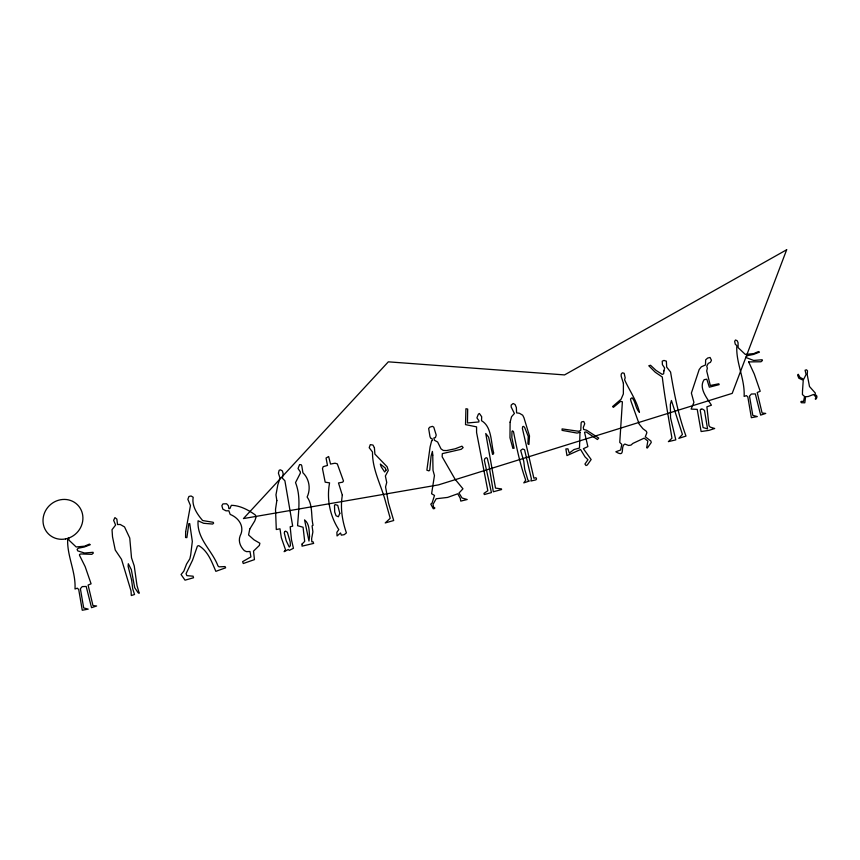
<?xml version="1.0" encoding="UTF-8"?>
<svg xmlns="http://www.w3.org/2000/svg" width="860" height="860" viewBox="0 0 860 860"><rect width="100%" height="100%" fill="white"/><g stroke="black" fill="none" stroke-linecap="round" stroke-linejoin="round"><path stroke-width="1.29" d="M68.639 538.081L69.026 540.209L76.153 546.96L84.57 546.186L89.408 544.101L90.3 544.702L84.28 547.024L78.292 548.207L77.11 549.443L77.733 550.884L84.592 553.023L93.041 552.303L93.299 553.109L91.848 554.334L80.829 553.947L79.539 554.474L79.518 555.323L85.172 566.654L91.085 583.811L88.096 585.069L92.966 605.569L96.621 605.988L91.536 607.676L86.204 586.466L82.237 586.595L80.378 588.67L83.689 607.945L88.204 609.127L82.259 610.245L78.733 589.595L77.357 588.165L75.003 588.992C76.002 571.567 66.65 555.592 67.714 538.392M510.109 422.195L509.969 437.74L512.872 448.372L514.097 448.232L511.829 437.493L511.99 431.333L512.517 430.838L513.485 431.623C516.72 448.028 520.053 464.26 525.729 480.149L523.794 482.868L529.298 481.073L527.868 479.966L524.729 469.313L523.729 461.111L520.655 450.414L522.708 448.974L524.557 449.726L531.351 478.73L530.91 481.019L535.92 479.858L536.565 478.912L535.984 477.73L533.888 478.192L522.396 428.43L522.665 426.635L523.536 426.356L524.643 427.441L528.244 436.418L527.9 443.9L528.921 444.502L529.502 435.998L523.923 417.637L522.676 415.197L519.472 413.294L516.602 412.854L516.344 407.511L515.086 404.501L513.151 403.501L511.173 405.06L511.184 407.038L514.409 413.488L511.549 416.713L510.109 422.195M432.763 455.133L432.999 470.302L434.44 475.537L431.602 493.748L434.504 495.446L432.053 503.089L430.785 504.121L433.289 508.754L434.633 508.507L434.73 507.722L433.676 507.486L433.01 504.325L436.192 498.757L447.641 497.413L457.724 493.78L460.261 498.262L460.777 501.1L467.206 499.51L462.056 498.004L458.982 493.017L462.959 488.813L455.09 479.256L442.147 456.778L442.319 453.628L461.261 449.275L463.142 447.576L461.938 446.179L455.133 448.802L446.566 450.575L443.287 450.446L441.029 448.898L437.654 442.029L434.45 440.255L433.848 437.933L435.418 437.622L436.213 435.085L433.762 427.14L432.387 426.345L429.731 427.194L428.656 428.517L429.978 436.59L430.72 438.331L431.956 438.503L432.483 440.567L431.656 440.771L430.086 446.974L426.872 470.173L428.936 470.904L429.763 470.076L431.107 456.004L432.408 451.414L432.763 455.133M493.565 452.586L493.554 453.887L492.597 454.424L488.62 437.17L485.75 433.515L495.51 488.104L501.487 488.921L501.563 489.555L493.328 491.769L488.91 464.991L487.265 458.219L486.19 457.66L484.782 458.713L484.363 460.315L491.425 492.587L484.309 494.543L483.976 493.371L487.824 490.716L476.58 432.494L476.569 426.861L465.518 424.625L465.926 408.737L467.679 409.059L467.453 422.959L478.805 421.97L478.977 420.766L476.902 417.874L478.396 414.144L479.396 413.488L481.686 416.735L481.535 420.723C491.888 426.657 490.877 442.416 493.565 452.586M185.642 531.824L185.577 537.532L186.878 537.618L188.845 523.611L189.716 523.6L192.328 541.391L190.705 554.883L189.856 558.774L186.555 564.063L183.836 571.147L181.073 574.534L185.029 580.167L193.543 577.759L193.081 576.189L186.856 575.641L186.061 573.631L192.554 560.172L197.402 546.089L198.767 545.627C208.12 551.185 211.732 561.903 215.849 571.341L225.642 567.804L225.073 566.579L219.02 566.847L217.967 565.923C212.097 550.282 196.682 538.779 198.079 520.784L203.605 523.288L212.689 524.052L213.613 523.149L213.205 522.299L202.637 520.547C197.252 514.28 191.554 505.916 193.199 497.273L191.081 495.983L188.921 496.478L187.856 499.305L190.458 505.551L185.642 531.824M131.591 579.941L132.73 588.853L134.536 594.486L131.311 595.539L131.042 590.96L121.486 559.279L115.251 550.034L112.52 536.855L112.026 529.674L115.616 525.062L113.638 520.343L114.928 517.602L116.852 519.096L117.551 524.546L120.228 524.471L124.539 526.933L129.752 538.038L131.516 557.85L134.225 565.891L136.998 585.52L139.213 593.25L138.019 592.647L134.697 587.692L131.322 569.6L128.301 563.741L128.119 566.407L131.591 579.941M623.414 383.388L623.36 393.934L621.081 399.244L612.589 406.554L613.374 407.35L620.737 401.308L622.382 401.824L619.759 442.427L621.801 444.394L620.64 450.017L615.835 451.769C626.134 458.036 619.823 446.748 624.812 444.05L628.606 445.469L630.993 445.093L632.906 443.394L644.183 438.138L647.859 441.04L646.666 447.748L647.397 447.995L651.257 442.481L650.859 440.997L645.301 436.794L646.892 432.677L646.344 431.269L642.882 428.678L639.216 424.141L630.993 401.212L630.498 398.922L632.068 397.761C635.905 401.792 635.325 408.5 639.442 412.327C636.701 400.566 629.402 390.462 624.586 379.744L625.177 377.819L624.166 373.272L622.371 372.799L621.221 374.1L621.135 376.078L623.414 383.388M663.899 370.864L663.662 373.788L662.264 374.39L656.105 370.456L650.525 365.253L648.784 365.758L655.266 372.251L662.286 377.013C664.726 397.481 668.607 417.745 671.95 438.181L668.37 441.642L675.809 439.868L670.531 417.691L670.338 404.437L671.423 400.502L682.421 434.418L678.809 438.363L686 436.074C678.379 415.369 674.186 393.719 670.574 372.036L666.683 367.102L666.36 361.168L663.984 360.437L662.232 361.168L662.415 364.672L664.662 368.015L663.899 370.864M580.005 432.311L579.479 448.038L573.953 449.565L569.266 453.091L567.922 448.802L565.869 448.931L566.955 455.574L580.586 449.511L585.026 456.886L587.982 459.735L584.94 464.045L586.036 465.539L587.316 464.981L591.153 459.541L583.381 448.694L587.875 446.609L584.542 432.279L586.111 431.881L597.431 439.514L598.732 438.073L586.595 430.204L583.628 429.452L583.306 427.388L584.746 423.743L583.746 421.486L581.726 421.851L581.134 422.819L580.758 430.398L578.63 431.269L562.085 428.904L562.096 430.376L577.103 433.085L580.005 432.311M302.075 544.036L302.021 546.154L313.663 543.402L312.986 541.725L311.815 541.854L311.642 538.715L312.889 531.856L312.072 525.847L313.051 525.245C310.847 515.935 313.062 505.153 307.117 497.026C310.901 489.028 309.374 478.956 302.913 472.774L301.763 465.722L301.15 464.69L299.602 464.604L298.033 468.517L300.323 471.85L300.355 473.14L295.517 482.6C301.021 496.392 298.474 511.345 297.582 525.686L303.075 527.244L304.687 541.402L302.075 544.036M748.662 361.91L754.284 374.089L760.208 391.246L757.219 392.504L762.089 413.004L765.744 413.423L760.659 415.111L755.327 393.901L751.361 394.031L749.501 396.105L752.801 415.38L757.316 416.562L751.371 417.68L747.856 397.03L746.48 395.6L744.115 396.428C745.104 378.97 735.751 362.952 736.826 345.698L735.279 344.204L734.655 341.42L735.483 340.001L737.106 340.667L738.041 342.602L738.149 347.644L745.276 354.395L753.693 353.621L758.531 351.536L759.423 352.138L753.392 354.46L747.404 355.642L746.233 356.879L746.469 357.695L753.704 360.458L762.164 359.738L762.412 360.544L760.971 361.77L748.662 361.91M802.509 390.859L802.423 394.557L804.584 396.481L803.562 401.394L801.477 401.362L800.853 401.727L801.251 402.706L804.809 402.813L805.605 396.707L808.207 396.535L813.474 394.482L815.968 397.062C813.356 402.867 820.042 395.772 814.968 394.719L815.377 393.138L809.496 386.527L807.25 374.767L807.486 370.821L806.497 369.8L805.078 370.252L806.078 374.465L803.702 379.238L800.026 377.422L798.22 374.261L797.607 375.164L798.843 378.217L803.251 380.238L802.509 390.859M714.596 428.506L709.016 430.365L701.115 431.526L697.224 409.371L691.107 409.081L693.923 402.383L691.386 393.074L699.169 369.553L701.319 366.812L705.501 364.962L705.651 359.867L707.672 358.05L710.07 357.47L711.446 360.286L710.435 362.339L708.242 363.382L706.769 366.188L707.339 368.209L706.705 370.983L710.317 385.484L718.809 383.786L719.154 384.635L709.339 387.183L706.823 379.195L704.168 379.636C698.32 387.903 707.049 398.148 711.435 405.178L706.888 406.812L708.984 425.668L710.145 427.087L714.596 428.506M374.401 447.727L374.906 454.091L387.129 466.776L388.279 470.495L385.377 475.978L386.731 482.471L385.56 486.9L388.462 502.96L393.697 520.526L385.226 522.944L390.225 518.29L385.699 502.24C381.41 485.481 372.24 469.882 372.498 451.984L369.187 447.684L370.294 444.642L372.96 445.039L374.401 447.727M342.334 495.263C340.151 507.819 342.237 520.848 346.408 532.877L344.269 534.651L341.345 535.156L340.517 532.985L337.055 535.973L336.883 532.275L338.786 529.62C329.885 515.85 326.52 498.972 329.584 482.868L325.188 482.17L322.478 468.646L323.177 466.668L327.477 465.443L326.058 458.036L328.649 456.531L330.53 464.056L335.002 463.217L337.292 463.852L343.505 481.041L342.667 482.18L338.485 482.954L342.334 495.263M309.536 536.317L308.976 541.037L304.558 519.891C309.525 523.847 309.062 530.609 309.536 536.317M276.834 500.552L275.522 509.303L276.296 529.524L279.984 528.803L281.338 537.715L285.552 549.884L284.123 551.679L288.315 549.508L289.347 550.357L293.443 548.282L291.497 539.908L290.175 526.793L292.69 526.148L284.896 480.762L282.317 478.117L283.198 473.785L282.381 470.936L280.435 469.829L279.177 470.269L278.404 473.161L280.027 478.106L277.834 484.782L275.963 494.844L276.834 500.552M249.744 529.115L248.572 534.963L253.979 539.811L259.87 543.251L259.354 545.433L253.517 551.109L254.452 559.613L243.273 563.526L242.627 561.644L250.937 556.893L249.98 551.496L246.551 551.647L244.326 550.636C240.37 546.734 237.983 541.166 240.198 535.715C244.874 526.761 238.94 517.946 230.2 514.42L228.857 510.786L226.008 510.818L222.837 509.163L221.858 505.68L222.944 503.906L226.588 503.756L228.394 505.702L228.889 508.69L229.942 508.529L231.351 505.325C239.832 505.411 248.518 510.012 255.269 514.936L256.097 517.053L254.786 520.88L249.744 529.115M284.714 531.63L284.273 532.899L286.208 540.746L289.261 547.067L290.39 545.606L290.175 541.822L287.369 532.275L285.552 531.093L284.714 531.63M786.663 249.755L732.204 393.375L438.492 484.879L243.445 518.58L388.322 361.834L564.547 374.917L786.663 249.755M339.808 513.345L338.378 516.763L336.067 515.763L334.69 512.001L334.497 505.411L335.088 504.605L337.722 505.325L339.808 513.345M386.033 470.162L384.646 471.979L381.152 466.7L380.335 464.056L385.237 467.99L386.033 470.162M701.05 409.209L700.191 409.994L703.082 427.57L707.554 428.871L704.469 410.392L702.459 409.027L701.05 409.209M65.521 538.94A20.575 19.318 -44.7 0 0 78.819 506.271A20.575 19.318 -44.7 0 0 44.537 512.861A20.575 19.318 -44.7 0 0 65.521 538.94"/></g></svg>
